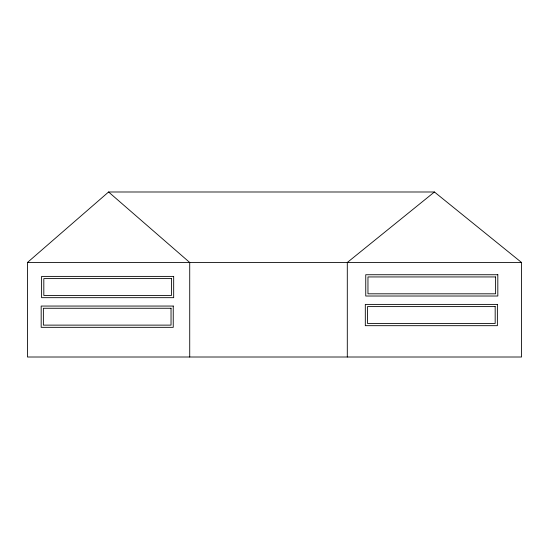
<?xml version="1.0" encoding="UTF-8"?>
<svg xmlns="http://www.w3.org/2000/svg" width="549" height="549" viewBox="0 0 549 549"><rect width="100%" height="100%" fill="white"/><g stroke="black" fill="none" stroke-linecap="round" stroke-linejoin="round"><path stroke-width="0.82" d="M27.45 262.484L108.585 191.992L434.424 191.992L521.55 262.484L521.55 357.008L27.45 357.008L27.45 262.484L521.55 262.484M434.424 191.992L347.297 262.484L347.297 357.008M108.585 191.992L189.721 262.484L189.721 357.008M497.819 274.733L365.751 274.733L365.751 296.014L497.819 296.014L497.819 274.733M173.676 276.394L41.607 276.394L41.607 297.675L173.676 297.675L173.676 276.394M495.61 276.943L367.96 276.943L367.96 293.811L495.61 293.811L495.61 276.943M171.473 278.597L43.817 278.597L43.817 295.465L171.473 295.465L171.473 278.597M497.38 304.4L365.311 304.4L365.311 325.681L497.38 325.681L497.38 304.4M173.244 306.054L41.175 306.054L41.175 327.334L173.244 327.334L173.244 306.054M495.177 306.603L367.521 306.603L367.521 323.471L495.177 323.471L495.177 306.603M171.034 308.264L43.378 308.264L43.378 325.125L171.034 325.125L171.034 308.264"/></g></svg>
